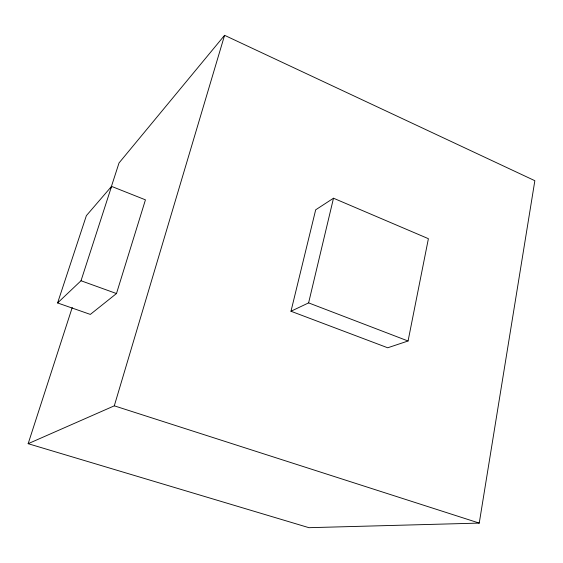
<?xml version="1.0" encoding="UTF-8"?>
<svg xmlns="http://www.w3.org/2000/svg" width="563" height="563" viewBox="0 0 563 563"><rect width="100%" height="100%" fill="white"/><g stroke="black" fill="none" stroke-linecap="round" stroke-linejoin="round"><path stroke-width="0.84" d="M72.233 307.504L28.15 443.693L308.953 527.686L479.24 523.097L534.85 180.702L224.581 35.314L119.018 162.967L110.904 188.028M408.069 341.002L428.401 238.684L333.5 198.218L315.681 209.809L290.98 311.255L387.71 347.779L408.069 341.002L308.608 302.887L290.98 311.255M308.608 302.887L333.5 198.218M28.15 443.693L114.296 405.832L224.581 35.314M116.478 293.548L145.444 199.844L111.558 186.381L86.371 215.657L57.595 302.95L90.333 314.414L116.478 293.548L81.016 280.754L57.595 302.95M81.016 280.754L111.558 186.381M114.296 405.832L479.24 523.097"/></g></svg>
